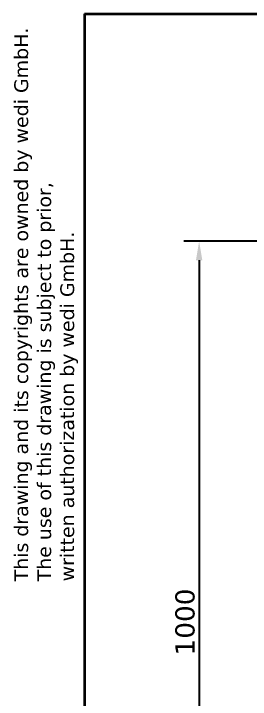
# Model space of a CAD drawing. Header units: millimetres. Extents: x 68 to 2000, y 100 to 2870.
# Drawn here: x 68 to 376, y 1976 to 2870 of the extents above; entities that cross this region are included whole.
import ezdxf

# ---------------------------------------------------------------- set-up
doc = ezdxf.new("R2010")
doc.units = ezdxf.units.MM
doc.header["$LTSCALE"] = 10
doc.layers.add('Bemaßung (ISO)', color=7, linetype='Continuous', lineweight=25)
doc.layers.add('Rahmen (ISO)', color=7, linetype='Continuous', lineweight=35)
doc.styles.add('Notiztext (DIN)', font='verdana.ttf')
doc.dimstyles.new('Standard (DIN)', dxfattribs={"dimscale": 10, "dimtxt": 2.5, "dimasz": 2.5, "dimexe": 2, "dimexo": 4, "dimgap": 0.5, "dimtad": 1, "dimdec": 1, "dimrnd": 1e-08, "dimtxsty": 'Notiztext (DIN)', "dimcen": 0.09, "dimclrd": 256, "dimclre": 256, "dimclrt": 256, "dimadec": 0, "dimazin": 2, "dimtfac": 1, "dimtmove": 0, "dimatfit": 3, "dimfxl": 0, "dimtolj": 1, "dimtzin": 0, "dimlwd": -1, "dimlwe": -1, "dimarcsym": 0})

# ---------------------------------------------------------------- blocks, each defined once
blk = doc.blocks.new('Ränder Wedi_hoch')
at = {"layer": 'Rahmen (ISO)'}
for q in [(200, 287), (16, 10)]:
    blk.add_line((16, 287), q, dxfattribs=at)
at = {"layer": 'Rahmen (ISO)', "insert": (10.994, 213), "char_height": 1.8, "width": 131.8193, "attachment_point": 4, "rotation": 90, "line_spacing_factor": 0.999579, "style": 'Notiztext (DIN)'}
blk.add_mtext('\\fVerdana|b0|i0;\\H1.8000;This drawing and its copyrights are owned by wedi GmbH.\\PThe use of this drawing is subject to prior,\\Pwritten authorization by wedi GmbH.', dxfattribs=at)
blk = doc.blocks.new('*D77')
at = {"layer": 'Bemaßung (ISO)', "transparency": 16777216}
for p, q in [((549.28, 2573.67), (289.28, 2573.67)), ((309.28, 2548.67), (309.28, 1598.67)), ((549.28, 1573.67), (289.28, 1573.67))]:
    blk.add_line(p, q, dxfattribs=at)
for points in [[(305.11, 2548.67), (313.45, 2548.67), (309.28, 2573.67)], [(305.11, 1598.67), (313.45, 1598.67), (309.28, 1573.67)]]:
    blk.add_solid(points, dxfattribs=at)
at = {"layer": 'Defpoints', "color": 0, "transparency": 16777216}
for p in [(589.28, 2573.67), (309.28, 1573.67), (589.28, 1573.67)]:
    blk.add_point(p, dxfattribs=at)
at = {"layer": 'Bemaßung (ISO)', "transparency": 16777216, "insert": (278.26, 2033.42), "char_height": 25, "attachment_point": 1, "rotation": 90, "style": 'Notiztext (DIN)'}
blk.add_mtext('\\A1;1000', dxfattribs=at)

msp = doc.modelspace()

# ---------------------------------------------------------------- block references
at = {"xscale": 10, "yscale": 10, "zscale": 10}
msp.add_blockref('Ränder Wedi_hoch', (0, 0), dxfattribs=at)

# ---------------------------------------------------------------- dimensions: what is measured, and where the dimension line sits
at = {"layer": 'Bemaßung (ISO)'}
dim = msp.add_linear_dim(base=(309.28, 1573.67), p1=(589.28, 2573.67), p2=(589.28, 1573.67), angle=90, dimstyle='Standard (DIN)', override={"dimdec": 1, "dimtp": 0, "dimtm": 0, "dimtdec": 2, "dimtofl": 0, "dimatfit": 1}, dxfattribs=at)
dim.commit()
dim.dimension.update_dxf_attribs({"geometry": '*D77', "text_midpoint": (309.28, 2073.67), "dimtype": 160})

doc.saveas('drawing.dxf')
